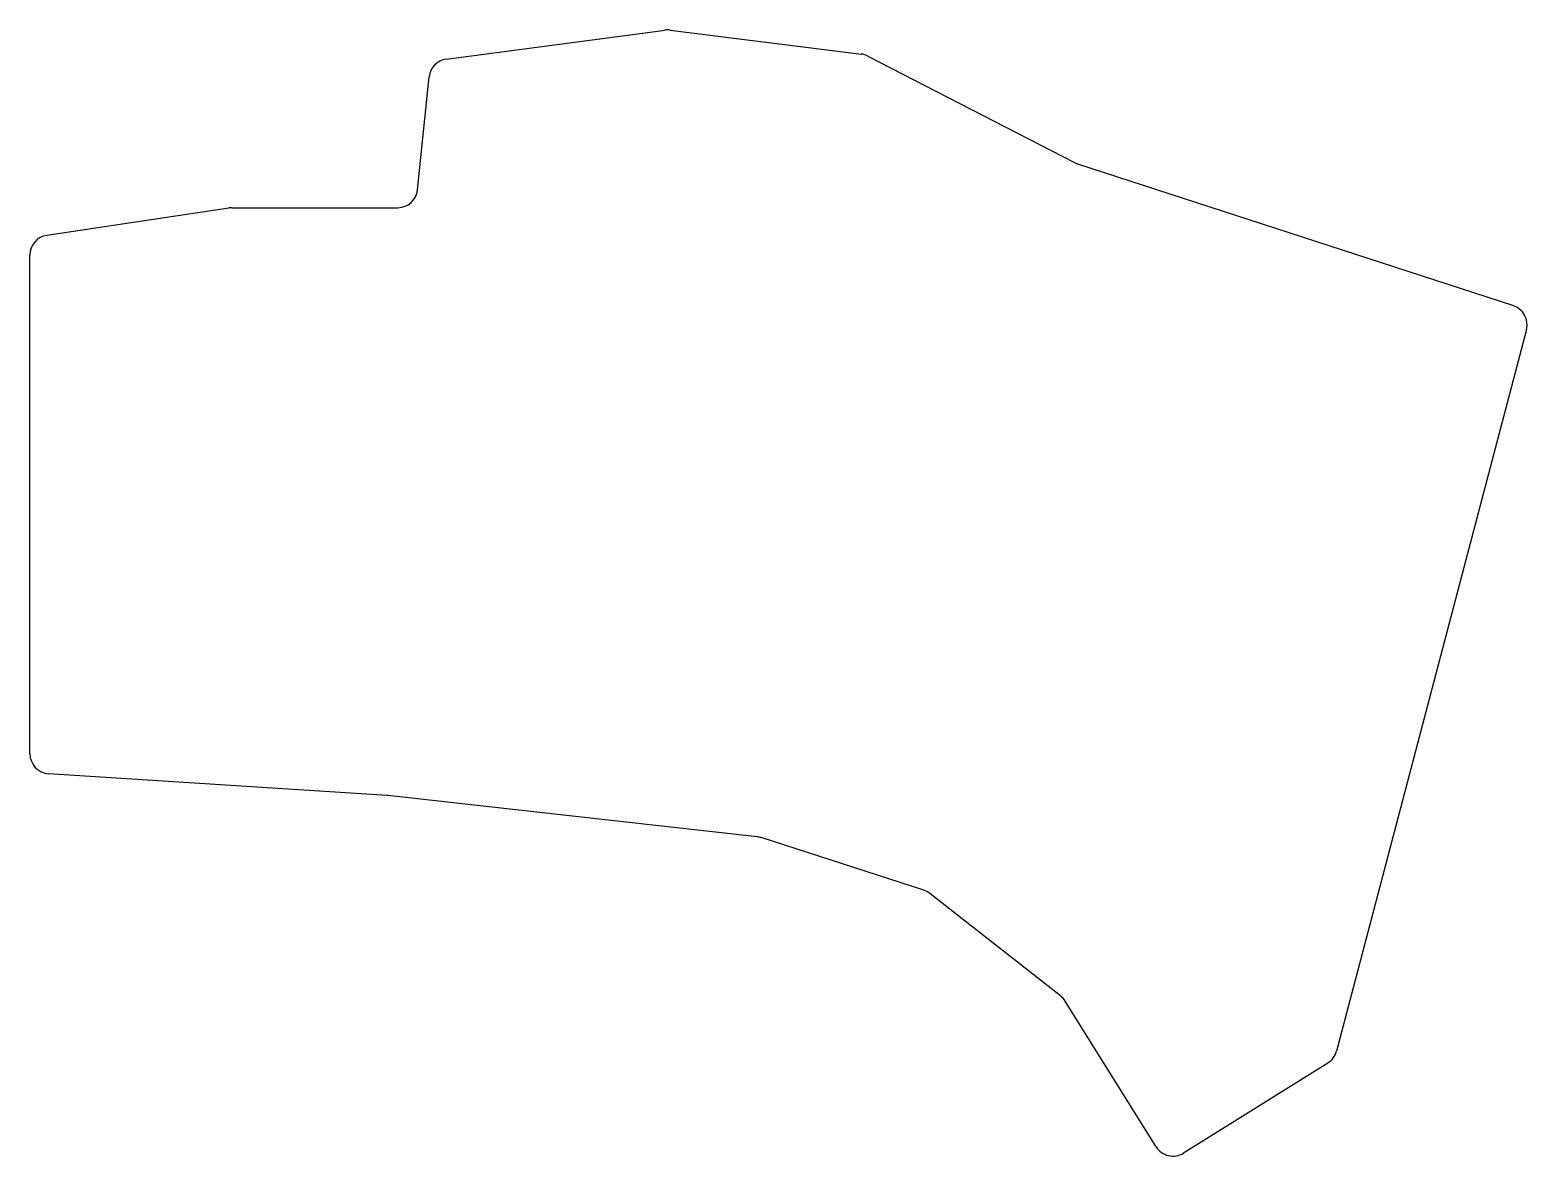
# Model space of a CAD drawing. Header units: millimetres. Extents: x 89 to 240, y -149 to -36.
import ezdxf

# ---------------------------------------------------------------- set-up
doc = ezdxf.new("R2010")
doc.units = ezdxf.units.MM

msp = doc.modelspace()

# ---------------------------------------------------------------- linework, layer by layer
for p, q in [((130.99, -38.52), (153.05, -35.58)), ((153.56, -35.58), (172.85, -38)), ((173.51, -38.2), (194.34, -48.93)), ((128.09, -51.71), (129.26, -40.29)), ((194.64, -49.06), (238.61, -63.38)), ((90.7, -56.29), (109.05, -53.52)), ((109.35, -53.5), (126.1, -53.5)), ((89, -108.62), (89, -58.27)), ((239.92, -65.79), (220.76, -138.62)), ((125.02, -112.82), (90.87, -110.62)), ((162.35, -116.98), (125.11, -112.82)), ((179.14, -122.38), (162.75, -117.06)), ((192.95, -133.04), (179.75, -122.7)), ((202.58, -148.26), (193.42, -133.56)), ((219.89, -139.81), (205.34, -148.9))]:
    msp.add_line(p, q)
for centre, start, end in [((153.31, -37.56), 82.8528, 97.5807), ((131.25, -40.5), 97.5807, 174.0993), ((172.6, -39.98), 62.7449, 82.8528), ((195.26, -47.15), 242.7449, 251.9528), ((126.1, -51.5), 270, 354.0993), ((109.35, -55.5), 90, 98.5862), ((91, -58.27), 98.5862, 180), ((237.99, -65.29), 345.2562, 71.9528), ((91, -108.62), 180, 266.321), ((124.89, -114.81), 83.6348, 86.321), ((162.13, -118.97), 72.0426, 83.6348), ((178.52, -124.28), 51.9277, 72.0426), ((191.72, -134.62), 31.9358, 51.9277), ((218.83, -138.11), 302, 345.2562), ((204.28, -147.2), 211.9358, 302)]:
    msp.add_arc(centre, 2, start, end)

doc.saveas('drawing.dxf')
